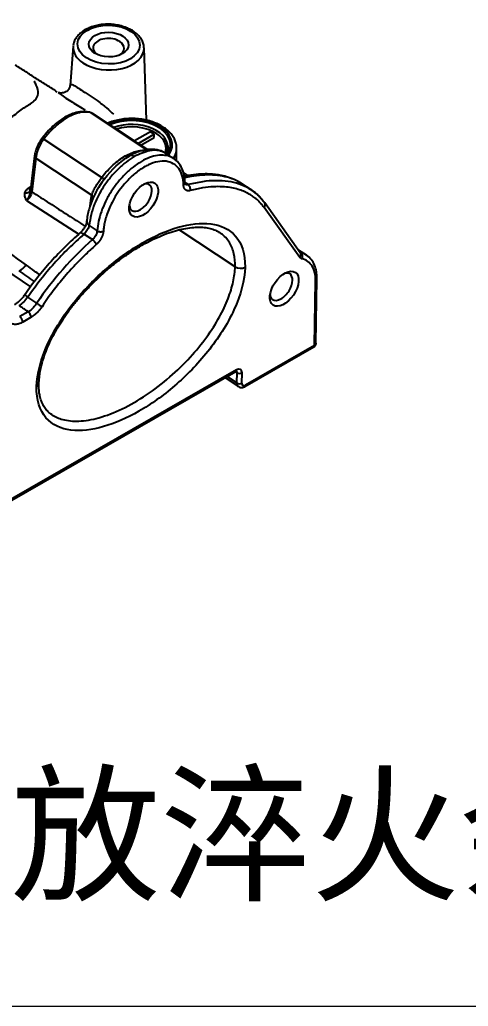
# Model space of a CAD drawing. Header units: millimetres. Extents: x -16190 to -8852, y -6844 to 7484.
# Drawn here: x -15957.4 to -15896.1, y 6478.7 to 6613.7 of the extents above; entities that cross this region are included whole.
import ezdxf

# ---------------------------------------------------------------- set-up
doc = ezdxf.new("R2010")
doc.units = ezdxf.units.MM
doc.layers.add('90', color=7, linetype='Continuous', true_color=0xffffff)
doc.layers.add('dim', color=82, linetype='Continuous', lineweight=9)
doc.styles.get("Standard").update_dxf_attribs({"font": 'txt', "bigfont": 'gbcbig.shx'})

# ---------------------------------------------------------------- blocks, each defined once
blk = doc.blocks.new('54475777777')
at = {"layer": '90', "color": 7, "linetype": 'Continuous'}
for p, q in [((359.96, 501.3), (405.01, 470.85)), ((409.85, 498.27), (409.5, 493.82)), ((418.2, 489.85), (417.93, 498.09)), ((411.78, 490.72), (418.24, 486.45)), ((418.33, 486.46), (412.06, 490.61)), ((414.99, 488.75), (414.93, 488.71)), ((416.85, 487.49), (414.99, 488.75)), ((418.68, 488.54), (416.85, 487.49)), ((417.26, 487.21), (419.09, 488.26)), ((419.09, 488.26), (418.68, 488.54)), ((419.08, 487.87), (419.09, 488.26)), ((406.52, 487.7), (413.12, 483.33)), ((418.36, 486.47), (417.26, 487.21)), ((417.57, 487), (419.08, 487.87)), ((416.85, 486.02), (416.84, 486.03)), ((421.29, 485.48), (420.43, 486.05)), ((421.64, 485.17), (421.64, 486.64)), ((405.46, 485.77), (405.01, 481.91)), ((405.59, 485.53), (405.15, 481.68)), ((405.59, 485.53), (411.98, 481.3)), ((422.95, 482.5), (422.58, 482.74)), ((430.13, 481.9), (429.07, 482.6)), ((404.56, 480.69), (410.5, 476.86)), ((435.72, 474.73), (431.67, 480.41)), ((435.66, 474.21), (431.6, 479.89)), ((411.09, 476.86), (412.05, 476.23)), ((411.67, 477.86), (412.59, 477.24)), ((428.3, 473.13), (421.91, 477.35)), ((436.42, 474.45), (435.5, 475.05)), ((437.34, 464.17), (437.45, 471.54)), ((437.5, 464.39), (437.61, 471.77)), ((405.72, 468.98), (404.69, 469.69)), ((404.73, 468.01), (403.77, 467.46)), ((405.07, 467.38), (404.11, 466.83)), ((429.42, 459.49), (437.27, 464)), ((437.34, 464.17), (429.49, 459.65)), ((379.76, 433.27), (428.37, 461.21)), ((428.45, 461.38), (379.83, 433.43)), ((428.52, 461.07), (428.33, 461.19)), ((427.14, 460.51), (428.66, 459.48)), ((427.38, 460.64), (428.5, 459.89)), ((428.5, 459.89), (428.52, 461.07)), ((429.06, 459.87), (429.09, 461.05))]:
    blk.add_line(p, q, dxfattribs=at)
for centre, major_axis, ratio in [((413.9, 498.47), (-3.54, 0.08), 0.624166), ((413.9, 498.47), (2.26, -0.05), 0.624166), ((417.89, 480.8), (-1.27, -1.87), 0.560789), ((433.89, 470.63), (-1.27, -1.87), 0.560789)]:
    blk.add_ellipse(centre, major_axis=major_axis, ratio=ratio, dxfattribs=at)
for centre, major_axis, ratio, start_param, end_param in [((413.89, 498.09), (-4.04, 0.09), 0.624166, 6.218213, 6.248254), ((413.89, 498.09), (-4.04, 0.09), 0.624166, 6.248254, 6.283185), ((413.89, 498.07), (1.76, -0.04), 0.624166, 0.7702, 3.965985), ((413.89, 498.07), (1.76, -0.04), 0.624166, 0, 0.7702), ((413.89, 498.09), (-4.04, 0.09), 0.624166, 0, 0.7702), ((413.89, 498.09), (-4.04, 0.09), 0.624166, 0.7702, 3.176562), ((413.89, 498.07), (1.76, -0.04), 0.624166, 5.458635, 5.482589), ((413.89, 498.07), (1.76, -0.04), 0.624166, 5.482589, 6.283185), ((411.55, 490.28), (-0.112, -0.49), 0.815362, 2.846718, 3.183054), ((416.62, 487.1), (4.53, -0.1), 0.624166, 5.865034, 8.511873), ((416.62, 487.1), (4.32, -0.1), 0.624166, 5.883998, 8.505884), ((416.61, 486.86), (4.02, -0.09), 0.624166, 6.122336, 8.429076), ((416.61, 486.7), (3.82, -0.09), 0.624166, 0.7702, 2.087214), ((416.61, 486.7), (3.82, -0.09), 0.624166, 0, 0.7702), ((406.73, 487.51), (0.402, -0.302), 0.055573, 2.177706, 3.144627), ((416.61, 486.7), (3.82, -0.09), 0.624166, 6.063489, 6.283185), ((416.61, 486.71), (5.03, -0.11), 0.624166, 5.899163, 6.306767), ((405.96, 485.71), (0.499, -0.058), 0.584057, 3.143863, 3.965655), ((415.8, 486.4), (-0.401, 0.697), 0.543997, 2.314977, 2.970934), ((412.78, 483.64), (-0.642, 0.484), 0.054582, 2.177785, 3.125672), ((417.54, 481.03), (-0.99, -1.46), 0.560789, 2.424716, 3.739865), ((422.09, 482.69), (-0.502, -0.009), 0.647413, 2.314733, 3.139387), ((422.85, 482.06), (0.127, -0.486), 0.697952, 0.899581, 2.482098), ((404.24, 482.12), (-0.767, 0.24), 0.645489, 1.933019, 3.16493), ((404.64, 482.65), (-0.491, 0.636), 0.41524, 2.261146, 2.825005), ((405.51, 481.86), (0.499, -0.058), 0.584057, 3.141605, 3.965656), ((417.54, 481.03), (-0.99, -1.46), 0.560789, 0.853919, 2.424716), ((411.4, 481.02), (-0.787, 0.165), 0.634335, 3.51835, 4.021388), ((431.26, 480.12), (-0.409, -0.292), 0.810495, 3.141583, 3.44053), ((431.26, 480.12), (-0.409, -0.292), 0.810495, 1.863757, 3.141584), ((417.54, 481.03), (-0.99, -1.46), 0.560789, 5.684903, 6.283185), ((417.54, 481.03), (-0.99, -1.46), 0.560789, 0, 0.853919), ((412.4, 478.24), (1, -0.09), 0.614189, 3.14836, 3.949676), ((411.28, 476.22), (0.661, -0.757), 0.341626, 2.225256, 3.145584), ((412.96, 477.44), (0.502, -0.031), 0.59972, 3.935332, 5.506664), ((412.14, 475.91), (0.333, -0.376), 0.345845, 0.640592, 2.223109), ((435.31, 474.44), (-0.409, -0.292), 0.810495, 1.863757, 3.141584), ((435.57, 474.27), (-0.112, -0.49), 0.809106, 1.26721, 2.856144), ((403.74, 474.23), (-1.19, -1.62), 0.583177, 0.876261, 1.441621), ((428.88, 473.47), (0.804, -0.018), 0.624085, 3.924096, 5.482675), ((433.55, 470.86), (-0.99, -1.46), 0.560789, 2.424716, 3.739865), ((433.55, 470.86), (-0.99, -1.46), 0.560789, 0.853919, 2.424716), ((437.11, 471.78), (-0.502, 0.007), 0.628798, 2.336048, 3.140937), ((405.18, 469.38), (0.83, -0.567), 0.024286, 3.139616, 4.10819), ((433.55, 470.86), (-0.99, -1.46), 0.560789, 5.684903, 6.283185), ((433.55, 470.86), (-0.99, -1.46), 0.560789, 0, 0.853919), ((404.72, 467.61), (0.25, -0.436), 0.543997, 0.731964, 2.30276), ((405.96, 468.83), (0.419, -0.277), 0.015415, 4.107911, 5.687767), ((403.76, 467.06), (0.25, -0.436), 0.543997, 0.731964, 2.30276), ((437.07, 464.35), (0.2, -0.349), 0.543997, 6.283182, 7.015149), ((428.17, 461.56), (0.2, -0.349), 0.543997, 6.283182, 7.015149), ((428.16, 460.86), (0.281, 0.416), 0.560789, 5.566309, 6.287745), ((428.43, 460.67), (0.507, 0.749), 0.560789, 5.566309, 7.137105), ((428.82, 461.23), (-0.402, 0.009), 0.624166, 0.7702, 2.340996), ((405.13, 459.82), (0.804, -0.018), 0.624247, 5.482504, 6.29954), ((429.23, 460.31), (-0.563, -0.833), 0.560789, 5.566309, 6.290103), ((428.79, 460.06), (-0.402, 0.009), 0.624166, 0.7702, 2.340996), ((429.5, 460.12), (-0.338, -0.5), 0.560789, 5.566309, 7.137105), ((429.22, 459.84), (0.2, -0.349), 0.543997, 6.282738, 7.015149)]:
    blk.add_ellipse(centre, major_axis=major_axis, ratio=ratio, start_param=start_param, end_param=end_param, dxfattribs=at)
for points, degree, knots in [([(417.91, 498.08), (417.92, 498.16), (417.91, 498.38), (417.8, 498.75), (417.58, 499.17), (417.26, 499.56), (416.85, 499.91), (416.36, 500.22), (415.79, 500.46), (415.18, 500.64), (414.53, 500.76), (413.86, 500.8), (413.19, 500.77), (412.55, 500.67), (411.93, 500.49), (411.37, 500.25), (410.87, 499.95), (410.45, 499.58), (410.13, 499.17), (409.93, 498.76), (409.88, 498.48), (409.87, 498.36)], 3, [0, 0, 0, 0, 0.025753, 0.076922, 0.128436, 0.181163, 0.235305, 0.290472, 0.3461, 0.401751, 0.457321, 0.512836, 0.568375, 0.624013, 0.679839, 0.73594, 0.792341, 0.848853, 0.904881, 0.959621, 1, 1, 1, 1]), ([(389.68, 484.19), (390.08, 484.26), (390.89, 484.41), (392.54, 484.82), (394.62, 485.72), (396.93, 487), (399.29, 488.1), (401.29, 489.27), (402.75, 490.13), (403.64, 490.8), (404.15, 491.18), (404.56, 491.44), (404.97, 491.7), (405.63, 492.15), (405.99, 492.91), (405.73, 493.7), (405.5, 494.14), (405.41, 494.28)], 3, [0, 0, 0, 0, 0.045321, 0.090993, 0.184235, 0.279988, 0.375965, 0.471021, 0.563142, 0.607357, 0.651144, 0.673115, 0.695213, 0.74007, 0.836109, 0.944074, 1, 1, 1, 1]), ([(409.5, 493.85), (409.49, 493.72), (409.43, 493.49), (409.23, 493.22), (409.03, 493.08), (408.9, 493.02), (408.81, 492.99), (408.7, 492.96), (408.49, 492.93), (408.26, 492.95), (408.18, 492.98), (408.16, 492.99)], 3, [0, 0, 0, 0, 0.144355, 0.271504, 0.364564, 0.41574, 0.424659, 0.47511, 0.602285, 0.799534, 1, 1, 1, 1]), ([(409.6, 493.95), (409.63, 493.94), (409.83, 493.88), (410.67, 493.36), (412.43, 492.23), (413.65, 491.29), (414.2, 490.77), (414.43, 490.52)], 3, [0, 0, 0, 0, 0.080485, 0.366267, 0.655833, 0.841111, 1, 1, 1, 1]), ([(408.2, 492.96), (408.21, 492.95), (408.26, 492.91), (408.31, 492.88), (408.34, 492.85)], 3, [0, 0, 0, 0, 0.345818, 1, 1, 1, 1]), ([(408.34, 492.85), (408.62, 492.66), (409.38, 492.11), (410.55, 491.41), (411.09, 491.09)], 3, [0, 0, 0, 0, 0.557908, 1, 1, 1, 1]), ([(411.65, 490.77), (411.38, 490.83), (410.85, 490.86), (410.05, 490.7), (409.37, 490.43), (408.8, 490.12), (408.26, 489.76), (407.67, 489.29), (406.99, 488.63), (406.54, 488.09), (406.31, 487.78)], 3, [0, 0, 0, 0, 0.169276, 0.313356, 0.432588, 0.527446, 0.61283, 0.719592, 0.848685, 1, 1, 1, 1]), ([(411.78, 490.72), (411.52, 490.76), (411.01, 490.82), (410.12, 490.61), (409.18, 490.18), (408.24, 489.53), (407.33, 488.7), (406.79, 488.04), (406.52, 487.7)], 3, [0, 0, 0, 0, 0.166677, 0.333344, 0.500005, 0.666664, 0.833328, 1, 1, 1, 1]), ([(421.63, 486.67), (421.63, 486.74), (421.63, 486.98), (421.54, 487.38), (421.33, 487.85), (421.02, 488.3), (420.61, 488.71), (420.11, 489.08), (419.54, 489.4), (418.9, 489.66), (418.21, 489.86), (417.49, 489.99), (416.75, 490.04), (416, 490.03), (415.27, 489.95), (414.57, 489.79), (414.07, 489.63), (413.81, 489.52), (413.75, 489.49)], 3, [0, 0, 0, 0, 0.027035, 0.091687, 0.156552, 0.222497, 0.289835, 0.358328, 0.427478, 0.496839, 0.56615, 0.63537, 0.704528, 0.773686, 0.842909, 0.912261, 0.981815, 1, 1, 1, 1]), ([(406.33, 487.81), (406.21, 487.65), (406, 487.33), (405.73, 486.8), (405.54, 486.27), (405.48, 485.93), (405.46, 485.77)], 3, [0, 0, 0, 0, 0.247832, 0.4971, 0.747815, 1, 1, 1, 1]), ([(406.52, 487.7), (406.39, 487.51), (406.09, 487.09), (405.74, 486.33), (405.64, 485.81), (405.59, 485.53)], 3, [0, 0, 0, 0, 0.276807, 0.610203, 1, 1, 1, 1]), ([(421.29, 485.48), (421.2, 485.54), (420.9, 485.71), (420.3, 485.88), (419.47, 485.86), (418.57, 485.62), (417.63, 485.18), (416.69, 484.54), (415.77, 483.73), (414.92, 482.78), (414.17, 481.72), (413.53, 480.6), (413.04, 479.45), (412.71, 478.31), (412.63, 477.6), (412.59, 477.24)], 3, [0, 0, 0, 0, 0.035663, 0.116051, 0.196444, 0.276841, 0.357244, 0.437649, 0.518048, 0.598424, 0.678775, 0.759102, 0.839413, 0.919711, 1, 1, 1, 1]), ([(415.79, 485.77), (416.02, 485.89), (416.48, 486.13), (417.15, 486.34), (417.64, 486.42), (417.9, 486.41), (417.95, 486.4)], 3, [0, 0, 0, 0, 0.298616, 0.602628, 0.912046, 1, 1, 1, 1]), ([(420.43, 486.03), (420.19, 486.2), (419.64, 486.47), (418.61, 486.57), (417.45, 486.35), (416.65, 485.99), (416.25, 485.75)], 3, [0, 0, 0, 0, 0.219416, 0.472679, 0.733387, 1, 1, 1, 1]), ([(420.36, 486.1), (420.29, 486.14), (419.79, 486.4), (418.66, 486.55), (417.41, 485.98), (416.81, 485.7)], 3, [0, 0, 0, 0, 0.077359, 0.550381, 1, 1, 1, 1]), ([(420.61, 486.95), (420.62, 486.89), (420.64, 486.7), (420.59, 486.4), (420.48, 486.16), (420.42, 486.04)], 3, [0, 0, 0, 0, 0.19613, 0.617993, 1, 1, 1, 1]), ([(416.81, 485.7), (416.5, 485.5), (415.87, 485.11), (414.95, 484.29), (414.06, 483.32), (413.11, 482), (412.08, 480.09), (411.82, 478.67), (411.67, 477.86)], 3, [0, 0, 0, 0, 0.12233, 0.248077, 0.377244, 0.509835, 0.720518, 1, 1, 1, 1]), ([(413.12, 483.33), (413.33, 483.59), (413.74, 484.1), (414.41, 484.77), (415.1, 485.34), (415.56, 485.63), (415.79, 485.77)], 3, [0, 0, 0, 0, 0.256988, 0.509312, 0.756981, 1, 1, 1, 1]), ([(422.59, 482.69), (422.58, 483.01), (422.52, 483.6), (422.26, 484.39), (421.88, 485), (421.55, 485.29), (421.38, 485.39)], 3, [0, 0, 0, 0, 0.261699, 0.525536, 0.790693, 1, 1, 1, 1]), ([(429.03, 482.61), (428.77, 482.79), (428.22, 483.1), (427.37, 483.4), (426.6, 483.58), (425.88, 483.68), (425.08, 483.73), (424.09, 483.7), (423.21, 483.59), (422.65, 483.49), (422.51, 483.46)], 3, [0, 0, 0, 0, 0.148881, 0.29402, 0.413161, 0.512494, 0.630276, 0.773135, 0.940945, 1, 1, 1, 1]), ([(429.04, 482.62), (428.99, 482.66), (428.64, 482.87), (427.94, 483.21), (426.88, 483.49), (425.74, 483.62), (424.54, 483.6), (423.47, 483.47), (422.78, 483.32), (422.53, 483.26)], 3, [0, 0, 0, 0, 0.028508, 0.205065, 0.379953, 0.553354, 0.725931, 0.898225, 1, 1, 1, 1]), ([(413.35, 483.05), (413.22, 482.88), (412.94, 482.49), (412.51, 481.78), (412.04, 480.83), (411.69, 479.87), (411.48, 478.98), (411.41, 478.52), (411.39, 478.28)], 3, [0, 0, 0, 0, 0.117091, 0.257237, 0.450325, 0.697276, 0.84172, 1, 1, 1, 1]), ([(411.98, 481.3), (412.03, 481.47), (412.14, 481.81), (412.44, 482.35), (412.78, 482.87), (413.02, 483.19), (413.12, 483.33)], 3, [0, 0, 0, 0, 0.252207, 0.533931, 0.798249, 1, 1, 1, 1]), ([(412.65, 482), (412.74, 482.16), (412.92, 482.45), (413.12, 482.73), (413.21, 482.87)], 3, [0, 0, 0, 0, 0.520767, 1, 1, 1, 1]), ([(412.9, 482.41), (412.93, 482.46), (413.02, 482.6), (413.13, 482.75), (413.2, 482.85)], 3, [0, 0, 0, 0, 0.309738, 1, 1, 1, 1]), ([(422.95, 482.5), (422.88, 482.48), (422.77, 482.47), (422.67, 482.51), (422.63, 482.53)], 3, [0, 0, 0, 0, 0.575869, 1, 1, 1, 1]), ([(430.26, 481.81), (430.14, 481.9), (429.66, 482.2), (428.77, 482.6), (427.51, 482.9), (426.11, 482.98), (424.58, 482.87), (423.5, 482.62), (422.95, 482.5)], 3, [0, 0, 0, 0, 0.067525, 0.24382, 0.425196, 0.611687, 0.803275, 1, 1, 1, 1]), ([(404.56, 480.69), (404.52, 480.75), (404.45, 480.88), (404.36, 481.09), (404.32, 481.32), (404.35, 481.49), (404.37, 481.57)], 3, [0, 0, 0, 0, 0.237416, 0.467678, 0.741112, 1, 1, 1, 1]), ([(404.56, 480.69), (404.74, 480.9), (404.87, 481.19), (404.99, 481.65), (404.99, 481.83), (405.02, 481.96)], 3, [0, 0, 0, 0, 0.5, 0.5, 1, 1, 1, 1]), ([(405.15, 481.68), (405.12, 481.58), (405.08, 481.38), (404.92, 481.09), (404.75, 480.86), (404.62, 480.75), (404.56, 480.69)], 3, [0, 0, 0, 0, 0.30368, 0.566541, 0.79163, 1, 1, 1, 1]), ([(405.15, 481.68), (405.8, 481.26), (407.14, 480.4), (409.16, 479.09), (410.54, 478.2), (411.2, 477.78)], 3, [0, 0, 0, 0, 0.348015, 0.69603, 1, 1, 1, 1]), ([(423.19, 481.83), (423.03, 481.78), (422.75, 481.83), (422.65, 481.91), (422.55, 481.99), (422.43, 482.27), (422.43, 482.45)], 2, [0, 0, 0, 0.25, 0.5, 0.5, 0.75, 1, 1, 1]), ([(430.88, 481.3), (430.86, 481.32), (430.66, 481.51), (430.46, 481.68), (430.26, 481.81)], 3, [0, 0, 0, 0, 0.114645, 1, 1, 1, 1]), ([(411.78, 480), (411.79, 480.02), (411.8, 480.16), (411.84, 480.44), (411.9, 480.86), (411.95, 481.15), (411.98, 481.3)], 3, [0, 0, 0, 0, 0.061538, 0.374358, 0.687179, 1, 1, 1, 1]), ([(405.69, 459.45), (405.72, 460.94), (406.18, 462.62), (407.71, 465.98), (408.75, 467.6), (411.09, 470.52), (412.38, 471.84), (415.04, 474.12), (416.39, 475.09), (419.15, 476.67), (420.49, 477.26), (423.12, 478.02), (424.39, 478.17), (426.65, 477.9), (427.66, 477.45), (429.06, 475.79), (429.46, 474.59), (429.43, 473.1)], 3, [0, 0, 0, 0, 0.125, 0.125, 0.25, 0.25, 0.375, 0.375, 0.5, 0.5, 0.625, 0.625, 0.75, 0.75, 0.875, 0.875, 1, 1, 1, 1]), ([(411.4, 478.33), (411.39, 478.22), (411.34, 478), (411.17, 477.64), (410.92, 477.27), (410.73, 477.07), (410.62, 476.97)], 3, [0, 0, 0, 0, 0.242676, 0.490322, 0.742831, 1, 1, 1, 1]), ([(410.66, 477.01), (410.09, 476.51), (408.96, 475.47), (407.32, 473.76), (405.76, 471.92), (404.81, 470.62), (404.35, 469.95)], 3, [0, 0, 0, 0, 0.2499, 0.499848, 0.749886, 1, 1, 1, 1]), ([(411.09, 476.86), (410.5, 476.33), (409.34, 475.28), (407.68, 473.53), (406.11, 471.67), (405.17, 470.35), (404.69, 469.69)], 3, [0, 0, 0, 0, 0.253735, 0.504147, 0.752538, 1, 1, 1, 1]), ([(405.96, 459.81), (405.96, 459.87), (405.97, 460.17), (406.01, 460.69), (406.13, 461.42), (406.31, 462.17), (406.57, 462.99), (406.9, 463.86), (407.32, 464.77), (407.8, 465.71), (408.36, 466.65), (408.98, 467.59), (409.67, 468.54), (410.43, 469.48), (411.26, 470.42), (412.15, 471.34), (413.1, 472.25), (414.1, 473.11), (415.13, 473.92), (416.19, 474.68), (417.27, 475.36), (418.36, 475.97), (419.44, 476.5), (420.49, 476.93), (421.5, 477.26), (422.46, 477.49), (423.37, 477.63), (424.21, 477.67), (424.96, 477.62), (425.62, 477.47), (426.14, 477.28), (426.42, 477.12), (426.52, 477.04)], 3, [0, 0, 0, 0, 0.005976, 0.032465, 0.055188, 0.08034, 0.105026, 0.132982, 0.16162, 0.19094, 0.221063, 0.252212, 0.284544, 0.318224, 0.353349, 0.389926, 0.427883, 0.467289, 0.507222, 0.547805, 0.589131, 0.631148, 0.673021, 0.714123, 0.754541, 0.794379, 0.833777, 0.871819, 0.90836, 0.943595, 0.977947, 1, 1, 1, 1]), ([(411.67, 477.86), (411.64, 477.74), (411.6, 477.55), (411.44, 477.26), (411.27, 477.04), (411.15, 476.92), (411.09, 476.86)], 3, [0, 0, 0, 0, 0.32672, 0.570594, 0.791269, 1, 1, 1, 1]), ([(412.59, 477.24), (412.58, 477.16), (412.55, 476.97), (412.43, 476.7), (412.26, 476.44), (412.12, 476.29), (412.05, 476.23)], 3, [0, 0, 0, 0, 0.270136, 0.509364, 0.740787, 1, 1, 1, 1]), ([(413.3, 477.2), (413.29, 477), (413.21, 476.78), (413.15, 476.58), (413.04, 476.38), (412.94, 476.19), (412.81, 476.02), (412.66, 475.83), (412.49, 475.67)], 2, [0, 0, 0, 0.25, 0.25, 0.5, 0.5, 0.75, 0.75, 1, 1, 1]), ([(428.3, 473.13), (428.31, 473.66), (428.21, 474.69), (427.68, 476), (427.03, 476.7), (426.6, 477), (426.54, 477.04)], 3, [0, 0, 0, 0, 0.291738, 0.602202, 0.942445, 1, 1, 1, 1]), ([(435.79, 474.72), (435.77, 474.72), (435.74, 474.73), (435.71, 474.74), (435.7, 474.75), (435.7, 474.75)], 3, [0, 0, 0, 0, 0.496403, 0.992805, 1, 1, 1, 1]), ([(437.61, 471.77), (437.62, 472.05), (437.58, 472.6), (437.36, 473.35), (436.99, 473.99), (436.64, 474.31), (436.44, 474.44)], 3, [0, 0, 0, 0, 0.241167, 0.488526, 0.741631, 1, 1, 1, 1]), ([(406.06, 472.21), (405.87, 472.36), (405.37, 472.72), (404.85, 473.1), (404.53, 473.33)], 3, [0, 0, 0, 0, 0.398032, 1, 1, 1, 1]), ([(429.43, 473.1), (429.39, 471.6), (428.93, 469.92), (427.41, 466.56), (426.36, 464.94), (424.03, 462.02), (422.73, 460.71), (420.08, 458.43), (418.72, 457.46), (415.97, 455.88), (414.62, 455.29), (412, 454.53), (410.73, 454.37), (408.47, 454.65), (407.46, 455.1), (406.05, 456.76), (405.65, 457.96), (405.69, 459.45)], 3, [0, 0, 0, 0, 0.125, 0.125, 0.25, 0.25, 0.375, 0.375, 0.5, 0.5, 0.625, 0.625, 0.75, 0.75, 0.875, 0.875, 1, 1, 1, 1]), ([(407.43, 456.27), (407.8, 456.03), (408.74, 455.62), (410.54, 455.46), (412.83, 455.86), (415.44, 456.85), (418.18, 458.43), (420.81, 460.44), (423.14, 462.7), (425.05, 465.03), (426.52, 467.32), (427.53, 469.46), (428.13, 471.42), (428.29, 472.59), (428.3, 473.13)], 3, [0, 0, 0, 0, 0.066529, 0.15098, 0.245896, 0.34987, 0.456497, 0.560484, 0.655419, 0.739883, 0.81454, 0.881495, 0.942589, 1, 1, 1, 1]), ([(404.35, 469.95), (404.26, 469.82), (404.08, 469.59), (403.79, 469.27), (403.48, 469), (403.28, 468.87), (403.18, 468.81)], 3, [0, 0, 0, 0, 0.253942, 0.505258, 0.75394, 1, 1, 1, 1]), ([(404.69, 469.69), (404.54, 469.49), (404.24, 469.09), (403.88, 468.85), (403.7, 468.72)], 3, [0, 0, 0, 0, 0.49477, 1, 1, 1, 1]), ([(405.72, 468.98), (405.63, 468.84), (405.44, 468.59), (405.1, 468.25), (404.86, 468.08), (404.73, 468.01)], 3, [0, 0, 0, 0, 0.328954, 0.645666, 1, 1, 1, 1]), ([(406.31, 468.59), (406.18, 468.4), (406.03, 468.23), (405.89, 468.05), (405.75, 467.91), (405.6, 467.76), (405.43, 467.63), (405.25, 467.49), (405.07, 467.38)], 2, [0, 0, 0, 0.25, 0.25, 0.5, 0.5, 0.75, 0.75, 1, 1, 1]), ([(437.27, 464), (437.3, 464.02), (437.37, 464.07), (437.44, 464.17), (437.49, 464.28), (437.5, 464.36), (437.5, 464.4)], 3, [0, 0, 0, 0, 0.240491, 0.491083, 0.746036, 1, 1, 1, 1]), ([(437.5, 464.42), (437.5, 464.42), (437.51, 464.34), (437.43, 464.25), (437.34, 464.17)], 3, [0, 0, 0, 0, 0.015837, 1, 1, 1, 1]), ([(428.37, 461.21), (428.4, 461.23), (428.45, 461.25), (428.48, 461.26), (428.48, 461.26), (428.48, 461.26)], 3, [0, 0, 0, 0, 0.360639, 0.873761, 1, 1, 1, 1]), ([(407.42, 456.29), (407.38, 456.31), (407.18, 456.43), (406.89, 456.71), (406.55, 457.15), (406.29, 457.66), (406.1, 458.22), (405.99, 458.78), (405.95, 459.31), (405.96, 459.67), (405.96, 459.82)], 3, [0, 0, 0, 0, 0.03646, 0.211784, 0.363295, 0.523282, 0.675784, 0.792794, 0.919089, 1, 1, 1, 1]), ([(428.67, 459.47), (428.74, 459.43), (428.89, 459.37), (429.13, 459.37), (429.3, 459.43), (429.4, 459.48), (429.42, 459.49)], 3, [0, 0, 0, 0, 0.307798, 0.604168, 0.914736, 1, 1, 1, 1])]:
    blk.add_open_spline(points, degree=degree, knots=knots, dxfattribs=at)
for points, degree in [([(408.05, 493.06), (403.25, 496.14)], 1), ([(411.09, 491.09), (411.14, 491.05), (411.19, 491.02), (411.24, 490.99)], 3), ([(412.04, 490.62), (411.96, 490.67), (411.87, 490.7), (411.78, 490.72)], 3), ([(422.43, 482.45), (422.42, 482.85), (422.32, 483.55), (421.92, 484.38), (421.29, 484.94), (420.47, 485.21), (419.5, 485.17), (418.45, 484.81), (417.35, 484.17), (416.31, 483.28), (415.44, 482.3), (414.76, 481.35), (414.26, 480.46), (413.88, 479.64), (413.62, 478.91), (413.45, 478.26), (413.34, 477.69), (413.31, 477.36), (413.3, 477.2)], 3), ([(413.42, 483.15), (414.24, 484.24), (415.25, 485.16), (416.24, 485.74)], 3), ([(416.3, 485.78), (416.28, 485.76), (416.26, 485.75), (416.24, 485.74)], 3), ([(416.81, 485.7), (416.63, 485.81), (416.43, 485.85), (416.3, 485.78)], 3), ([(421.38, 485.39), (421.27, 485.5)], 1), ([(421.38, 485.42), (421.35, 485.44), (421.32, 485.46), (421.29, 485.48)], 3), ([(404.53, 473.33), (401.83, 475.29), (396.65, 479.06), (391.91, 482.53), (389.65, 484.18)], 3), ([(422.92, 483.53), (422.4, 483.87)], 1), ([(413.21, 482.87), (413.28, 482.96), (413.35, 483.06), (413.42, 483.15)], 3), ([(422.62, 482.53), (422.6, 482.53), (422.59, 482.69)], 2), ([(404.37, 481.57), (404.38, 481.62), (404.42, 481.72), (404.5, 481.84), (404.6, 481.96), (404.69, 482.05), (404.74, 482.09)], 3), ([(404.74, 482.09), (404.85, 482.17), (404.95, 482.24), (405.06, 482.32)], 3), ([(405.01, 481.87), (404.97, 481.69)], 1), ([(431.6, 479.89), (431.54, 479.97), (431.41, 480.15), (431.16, 480.43), (430.88, 480.72), (430.54, 481.01), (430.13, 481.3), (429.66, 481.57), (429.12, 481.81), (428.48, 482.02), (427.74, 482.18), (426.87, 482.27), (425.84, 482.28), (424.62, 482.15), (423.69, 481.96), (423.19, 481.83)], 3), ([(431.68, 480.4), (431, 481.35), (430.05, 481.95)], 2), ([(426.54, 477.04), (426.53, 477.05), (426.52, 477.06), (426.51, 477.06)], 3), ([(412.05, 476.23), (409.74, 474.19), (407.54, 471.73), (405.72, 468.98)], 3), ([(412.49, 475.67), (412.12, 475.35), (411.42, 474.7), (410.48, 473.77), (409.63, 472.87), (408.86, 471.99), (408.19, 471.18), (407.57, 470.39), (406.95, 469.54), (406.52, 468.92), (406.31, 468.59)], 3), ([(435.79, 474.72), (435.75, 474.74), (435.72, 474.76), (435.69, 474.78)], 3), ([(436.42, 474.45), (436.23, 474.57), (436.02, 474.66), (435.79, 474.72)], 3), ([(435.91, 474.04), (435.88, 474.05), (435.81, 474.07), (435.73, 474.13), (435.68, 474.18), (435.66, 474.21)], 3), ([(437.45, 471.54), (437.46, 471.88), (437.4, 472.48), (437.11, 473.22), (436.61, 473.78), (436.17, 473.98), (435.91, 474.04)], 3), ([(436.46, 474.42), (436.45, 474.43), (436.43, 474.44), (436.42, 474.45)], 3), ([(405.45, 471.45), (404.87, 471.85), (404.29, 472.26), (403.71, 472.66)], 3), ([(404.73, 468.01), (404.62, 468.08), (404.4, 468.24), (404.05, 468.48), (403.82, 468.64), (403.7, 468.72)], 3), ([(404.11, 466.83), (403.96, 466.75), (403.68, 466.62), (403.27, 466.54), (403.01, 466.58), (402.89, 466.63)], 3)]:
    blk.add_open_spline(points, degree=degree, dxfattribs=at)

msp = doc.modelspace()

# ---------------------------------------------------------------- linework, layer by layer
at = {"layer": 'dim', "color": 7}
msp.add_line((-16190.362, 6478.743), (-15601.77, 6478.743), dxfattribs=at)

# ---------------------------------------------------------------- block references
at = {"xscale": 1.199999999998909, "yscale": 1.199999999998909, "zscale": 1.2}
msp.add_blockref('54475777777', (-16441.881, 6012.142), dxfattribs=at)

# ---------------------------------------------------------------- texts
at = {"color": 6, "insert": (-16173.344, 6509.754), "char_height": 15, "width": 635.30492, "attachment_point": 1}
msp.add_mtext('{\\fSimSun|b0|i0|c134|p2;\\C256;注：表内所写H13材料已放淬火余量。}', dxfattribs=at)

doc.saveas('drawing.dxf')
